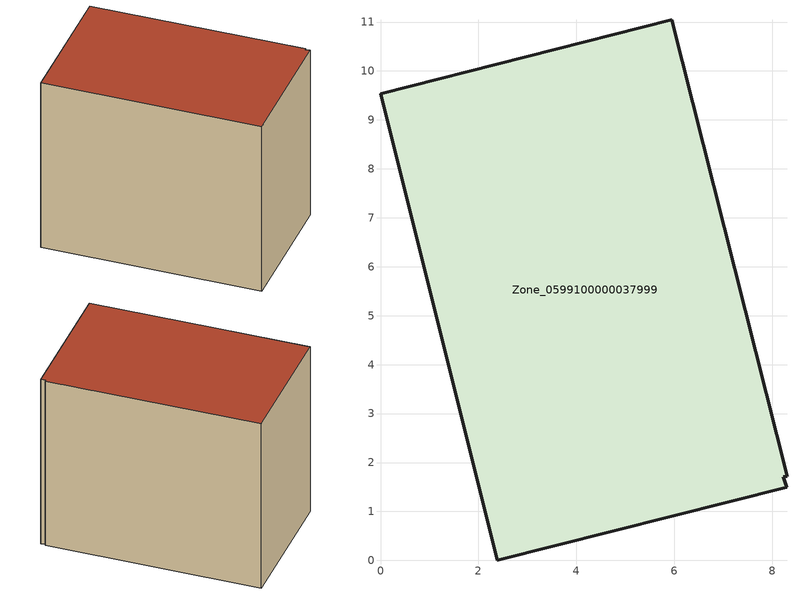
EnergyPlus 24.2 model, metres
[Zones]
Zone_0599100000037999
 floor ground (C_G): 8.3,1.72 8.23,1.71 8.3,1.5 2.39,0 0,9.54 5.95,11.05 z0
 wall outside (C_F): 8.3,1.72 5.95,11.05 0,9.54 2.39,0 8.3,1.5 8.23,1.71 8.3,1.72 z0:8.29
 roof outside (C_R): 8.23,1.71 8.3,1.72 5.95,11.05 0,9.54 2.39,0 8.3,1.5 z8.29
[BUILDING]
Pand.0599100000037999: North Axis=0; Terrain=City; Loads Convergence Tolerance Value=0.04; Temperature Convergence Tolerance Value=0.4; Solar Distribution=FullExterior; Maximum Number of Warmup Days=25; Minimum Number of Warmup Days=1
[Site:Location]
Rotterdam.The.Hague.AP_ZH_NLD Design_Conditions: Latitude=51.96; Longitude=4.45; Time Zone=1; Elevation=-4.5
[SITE:GROUNDTEMPERATURE:BUILDINGSURFACE]
18, 18, 18, 18, 18, 18, 18, 18, 18, 18, 18, 18
[MATERIAL] Thermal Absorptance=0.9; Solar Absorptance=0.7; Visible Absorptance=0.7
Name | Roughness | Thickness | Conductivity | Density | Specific Heat
G.TI.1965-1974 | MediumSmooth | 0.15 | 0.882353 | 540 | 1210
F.TI.1965-1974 | Rough | 0.3 | 0.697674 | 1920 | 840
R.TI.1965-1974 | MediumRough | 0.2 | 0.232558 | 1500 | 1000
[CONSTRUCTION]
C_G: G.TI.1965-1974
C_F: F.TI.1965-1974
C_R: R.TI.1965-1974
[ZONE]
Zone_0599100000037999: Type=1; Multiplier=1; Ceiling Height=Autocalculate; Volume=Autocalculate; Floor Area=autocalculate; Part of Total Floor Area=Yes
[ZONEINFILTRATION:DESIGNFLOWRATE]
Infil_Zone_0599100000037999: Zone or ZoneList or Space or SpaceList=Zone_0599100000037999; Schedule=AlwaysOn; Design Flow Rate Calculation Method=Flow/Area; Flow Rate per Floor Area=0.003; Constant Term Coefficient=1; Temperature Term Coefficient=0; Velocity Term Coefficient=0; Velocity Squared Term Coefficient=0
[HVACTEMPLATE:ZONE:IDEALLOADSAIRSYSTEM]
Zone_0599100000037999: Maximum Heating Supply Air Temperature=50; Minimum Cooling Supply Air Temperature=13; Maximum Heating Supply Air Humidity Ratio=0.0156; Minimum Cooling Supply Air Humidity Ratio=0.0077; Heating Limit=NoLimit; Cooling Limit=NoLimit; Dehumidification Control Type=ConstantSensibleHeatRatio; Cooling Sensible Heat Ratio=0.7; Dehumidification Setpoint=60; Humidification Control Type=None; Humidification Setpoint=30; Outdoor Air Method=None; Outdoor Air Flow Rate per Person=0.00944; Outdoor Air Flow Rate per Zone Floor Area=0; Outdoor Air Flow Rate per Zone=0; Demand Controlled Ventilation Type=None; Outdoor Air Economizer Type=NoEconomizer; Heat Recovery Type=None; Sensible Heat Recovery Effectiveness=0.7; Latent Heat Recovery Effectiveness=0.65
[ZONECONTROL:THERMOSTAT]
ThermostatControl_Zone_0599100000037999: Zone or ZoneList=Zone_0599100000037999; Control Type Schedule=DualSetpointControlType; Control 1=Thermostat_Zone_0599100000037999; Temperature Difference Between Cutout And Setpoint=0
[THERMOSTATSETPOINT:DUALSETPOINT]
Thermostat_Zone_0599100000037999: Heating Setpoint Temperature Schedule=HeatingSetpoint_Zone_0599100000037999; Cooling Setpoint Temperature Schedule=CoolingSetpoint_Zone_0599100000037999
[SCHEDULE:COMPACT]
HeatingSetpoint_Zone_0599100000037999: Through: 12/31, For: AllDays, Until: 24:00, 21
CoolingSetpoint_Zone_0599100000037999: Through: 12/31, For: AllDays, Until: 24:00, 24
DualSetpointControlType: Through: 12/31, For: AllDays, Until: 24:00, 4
AlwaysOn: Through: 12/31, For: AllDays, Until: 24:00, 1
